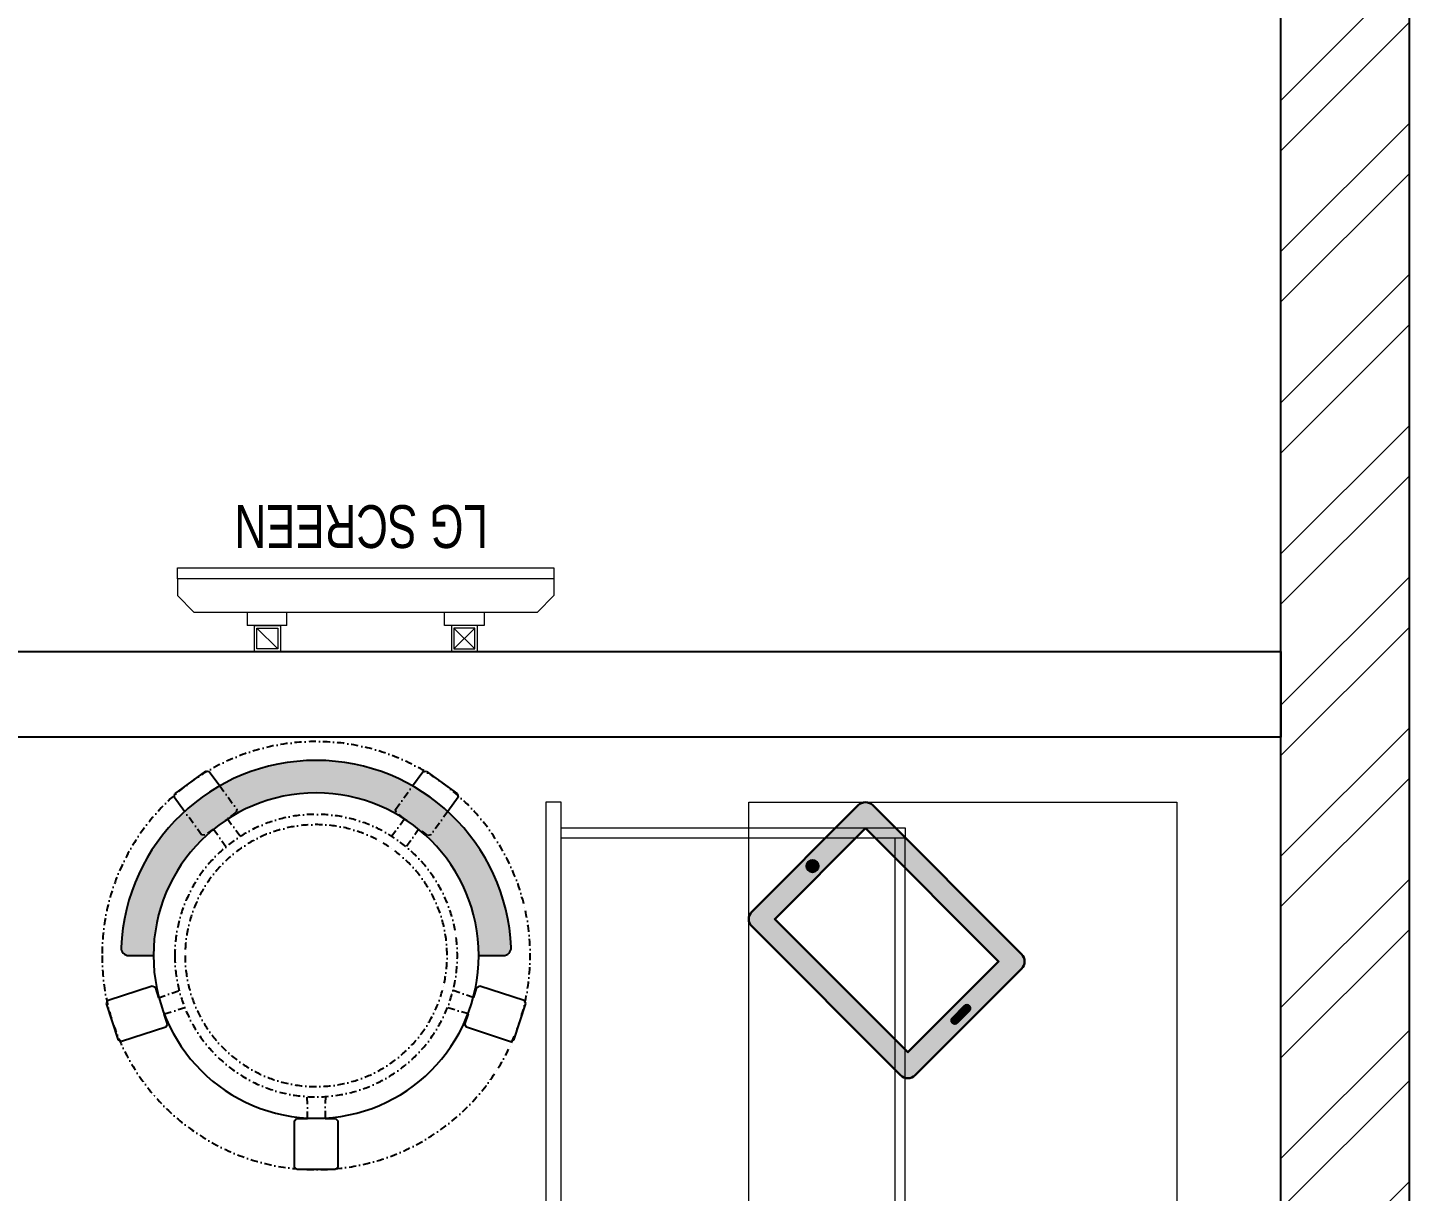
# Model space of a CAD drawing. Header units: feet. Extents: x 9718581 to 9729331, y -7058915 to -7051384.
# Drawn here: x 9726547 to 9728161, y -7057736 to -7056377 of the extents above; entities that cross this region are included whole.
import ezdxf

# ---------------------------------------------------------------- set-up
doc = ezdxf.new("R2010")
doc.units = ezdxf.units.FT
doc.header["$LTSCALE"] = 33
doc.header["$MEASUREMENT"] = 0
doc.linetypes.add('DASHDOT2', pattern=[0.5, 0.25, -0.125, 0, -0.125])
doc.layers.add('A-WALL', color=1, linetype='Continuous')
for name, color, linetype, lineweight in [('A-WALL HATCH', 251, 'Continuous', 0), ('Floor-Unit', 1, 'Continuous', 13), ('HATCH', 9, 'Continuous', 9), ('LENS-FURNITURE', 13, 'Continuous', 9), ('LENS-PARTITION', 21, 'Continuous', 25), ('LENS_DIMENSION', 193, 'Continuous', 0), ('LK-IT', 3, 'Continuous', 18), ('LN-ELEVATION-1', 81, 'Continuous', 25), ('TV', 92, 'Continuous', 18)]:
    doc.layers.add(name, color=color, linetype=linetype, lineweight=lineweight)
doc.styles.get("Standard").update_dxf_attribs({"font": 'GILC____.TTF'})

# ---------------------------------------------------------------- blocks, each defined once
blk = doc.blocks.new('A$C1e310292')
at = {"layer": 'A-WALL HATCH'}
h = blk.add_hatch(dxfattribs=at)
h.set_pattern_fill('ANSI32', color=256, scale=333)
h.set_pattern_definition([(45, (-4280815.400239313, 5463905.176563238), (-88.29995930067012, 88.29995930067012), []), (45, (-4280756.533599877, 5463905.176563238), (-88.29995930067012, 88.29995930067012), [])])
h.paths.add_polyline_path([(-450, 0), (-450, 150), (-4635, 150), (-4635, 0)])
h.paths.add_polyline_path([(-4845, 807), (-4845, 415), (-4695, 415), (-4695, 957), (-8290, 957), (-8290, 807)])
h.paths.add_polyline_path([(0, 210), (0, 3920), (-150, 3920), (-150, 210)])
h.paths.add_polyline_path([(0, 4170), (0, 5835), (-150, 5835), (-150, 4170)])
h.paths.add_polyline_path([(-456, 7380), (-456, 7530), (-4408, 7530), (-4408, 7380)])
h.paths.add_polyline_path([(-4900, 7380), (-4900, 7530), (-8290, 7530), (-8290, 7380)])
at = {"layer": 'A-WALL'}
for p, q in [((0, 0), (0, 5835)), ((-150, 210), (-150, 3920))]:
    blk.add_line(p, q, dxfattribs=at)
blk = doc.blocks.new('TRIAL SET CABINET 633x500')
at = {"layer": 'LENS-FURNITURE'}
h = blk.add_hatch(color=9, dxfattribs=at)
h.dxf.hatch_style = 1
edge = h.paths.add_edge_path()
edge.add_line((-8.54246803093703, -981.9670201920668), (115.9083254579454, -857.5162267031847))
edge.add_arc((107.4230440836399, -849.030945328879), 12.00000000009463, 315, 405)
edge.add_line((115.9083254579454, -840.5456639545736), (-58.03994271345434, -666.5973957831737))
edge.add_arc((-66.52522408775982, -675.0826771574792), 12.00000000009463, 45.00000000000002, 135)
edge.add_line((-75.01050546206531, -666.5973957831737), (-199.4612989509478, -791.0481892720562))
edge.add_arc((-190.9760175766423, -799.5334706454303), 11.99999999943607, 135.0000000031442, 225.0000000031442)
edge.add_line((-199.4612989500165, -808.0187520197359), (-25.5130307786167, -981.967020191136))
edge.add_arc((-17.02774940431148, -973.4817388177615), 11.99999999943605, 224.9999999968574, 314.9999999968578)
h.paths.add_polyline_path([(-17.02774940524252, -955.0969625067663), (89.03826777357607, -849.0309453279477), (-66.52522408775982, -693.4674534666119), (-172.5912412665784, -799.5334706454305)], flags=16)
edge = h.paths.add_edge_path(flags=16)
edge.add_line((-138.2965623782947, -741.9042679787381), (-124.1544267544522, -727.7621323548956))
edge.add_arc((-121.3259996296837, -730.5905594796641), 4.000000000031514, 45.00000000000051, 134.9999999999996, ccw=False)
edge.add_arc((-121.3259996296838, -730.5905594796641), 4.000000000031584, -45.000000000000625, 44.999999999999375, ccw=False)
edge.add_line((-118.4975725049153, -733.4189866044327), (-132.6397081287578, -747.561122228275))
edge.add_arc((-135.4681352535263, -744.7326951035067), 4.000000000031524, 225.0000000000006, 314.99999999999966, ccw=False)
edge.add_arc((-135.4681352535261, -744.7326951035066), 4.000000000031665, 135.0000000000006, 225.0000000000006, ccw=False)
edge = h.paths.add_edge_path(flags=16)
edge.add_arc((44.84409394953398, -910.9027886827243), 7, 0, 360)
at = {"layer": 'LENS-FURNITURE', "lineweight": 0}
h = blk.add_hatch(dxfattribs=at)
h.set_pattern_fill('ANSI31', color=252, scale=10, angle=405)
h.set_pattern_definition([(90, (-3772352.875833935, -3684050.327587578), (-1.25, 2e-16), [])])
edge = h.paths.add_edge_path()
edge.add_line((-138.2965623782947, -741.9042679787381), (-124.1544267544522, -727.7621323548956))
edge.add_arc((-121.3259996296837, -730.5905594796641), 4.000000000031514, 45.00000000000051, 134.9999999999996, ccw=False)
edge.add_arc((-121.3259996296838, -730.5905594796641), 4.000000000031584, -45.000000000000625, 44.999999999999375, ccw=False)
edge.add_line((-118.4975725049153, -733.4189866044327), (-132.6397081287578, -747.561122228275))
edge.add_arc((-135.4681352535263, -744.7326951035067), 4.000000000031524, 225.0000000000006, 314.99999999999966, ccw=False)
edge.add_arc((-135.4681352535261, -744.7326951035066), 4.000000000031665, 135.0000000000006, 225.0000000000006, ccw=False)
edge = h.paths.add_edge_path()
edge.add_arc((44.84409394953398, -910.9027886827243), 7, 0, 360)
at = {"layer": 'LENS-FURNITURE'}
blk.add_lwpolyline([(119.4230440827086, -352.4817388160154), (119.4230440827086, -985.4817388160156), (-380.5769559172913, -985.4817388160156), (-380.5769559172913, -352.4817388160154)], close=True, dxfattribs=at)
at = {"layer": 'LENS-FURNITURE', "color": 146}
for points in [[(338.5359051078558, -352.4817388160154), (338.5359051078558, -985.4817388160156), (356.5359051078559, -985.4817388160156), (356.5359051078559, -352.4817388160154)], [(-63.4640948921442, -382.4817388160154), (-63.4640948921442, -394.4817388160154), (338.5359051078558, -394.4817388160154), (338.5359051078558, -382.4817388160154)], [(-63.4640948921442, -394.4817388160154), (-63.4640948921442, -943.4817388160153), (-51.4640948921442, -943.4817388160153), (-51.4640948921442, -394.4817388160154)], [(-63.4640948921442, -955.4817388160152), (-63.4640948921442, -943.4817388160153), (338.5359051078558, -943.4817388160153), (338.5359051078558, -955.4817388160152)]]:
    blk.add_lwpolyline(points, close=True, dxfattribs=at)
at = {"layer": 'LENS-FURNITURE', "color": 18, "lineweight": 30}
for points in [[(-8.54246803093703, -981.9670201920668), (115.9083254579454, -857.5162267031847, 0.4142135623730951), (115.9083254579454, -840.5456639545736), (-58.03994271345434, -666.5973957831737, 0.4142135623730951), (-75.01050546206531, -666.5973957831737), (-199.4612989509478, -791.0481892720562, 0.4142135623730951), (-199.4612989500165, -808.0187520197359), (-25.51303077861669, -981.967020191136, 0.4142135623730951)], [(-138.2965623782947, -741.9042679787381), (-124.1544267544522, -727.7621323548956, -0.4142135623730951), (-118.4975725049153, -727.7621323548956), (-118.4975725049153, -727.7621323548956, -0.4142135623730951), (-118.4975725049153, -733.4189866044327), (-132.6397081287578, -747.561122228275, -0.4142135623730951), (-138.2965623782947, -747.561122228275), (-138.2965623782947, -747.561122228275, -0.4142135623730951)]]:
    blk.add_lwpolyline(points, format="xyb", close=True, dxfattribs=at)
blk.add_lwpolyline([(-17.02774940524252, -955.0969625067663), (89.03826777357607, -849.0309453279477), (-66.52522408775982, -693.4674534666119), (-172.5912412665784, -799.5334706454305)], close=True, dxfattribs=at)
blk.add_circle((44.84409394953398, -910.9027886827243), 7, dxfattribs=at)
blk = doc.blocks.new('DR STOOL')
at = {"layer": 'HATCH'}
h = blk.add_hatch(dxfattribs=at)
h.set_pattern_fill('ANSI36', color=250, angle=-90.00000000000001)
h.set_pattern_definition([(315, (-227.8099174643867, 917.3997257252777), (6.173926083235043, -1.683798022700468), [7.9375, -1.587499999999999, 0, -1.587499999999999])])
edge = h.paths.add_edge_path()
edge.add_line((-190.0000000041909, 4.511094e-10), (-218.6899174675346, 4.511094e-10))
edge.add_arc((-218.6899174670689, 9.120000000388245), 9.119999999940092, 177.6119845363388, 269.9999999996136, ccw=False)
edge.add_arc((-1.8626451e-09, 3.565219e-10), 228.000000002257, 2.3880154632688004, 177.6119845367313, ccw=False)
edge.add_arc((218.6899174633436, 9.120000000497384), 9.120000000051716, -90.00000000034493, 2.3880154629299, ccw=False)
edge.add_line((218.6899174633436, 4.511094e-10), (190, 4.511094e-10))
edge.add_arc((-1.8626451e-09, 4.511094e-10), 190.000000001979, -1.27e-14, 180)
at = {"layer": 'LN-ELEVATION-1', "color": 1, "ltscale": 100}
for p, q in [((-128.6221585394814, 215.4841044476634), (-165.2704676063731, 189.0243927398114)), ((-124.7228340068832, 214.8545704018979), (-128.6221585394814, 215.4841044476634)), ((-112.6981821293011, 198.1996966340157), (-124.7228340068832, 214.8545704018979)), ((124.7553772013634, 214.9803744515593), (112.5488144652918, 198.2845540212292)), ((128.7014972954057, 215.5933048763618), (124.7553772013634, 214.9803744515593)), ((128.7014972954057, 215.5933048763618), (124.7553772013634, 214.9803744515593)), ((165.1911288509145, 188.915192311113), (128.7014972954057, 215.5933048763618)), ((165.1911288509145, 188.915192311113), (128.7014972954057, 215.5933048763618)), ((-165.2704676063731, 189.0243927398114), (-165.9069543029182, 185.0820035930228)), ((-165.9069543029182, 185.0820035930228), (-153.8003208162263, 168.3135803133482)), ((153.6734594982117, 168.4294150282658), (165.7973639420234, 185.0121775862135)), ((165.7973639420234, 185.0121775862135), (165.1911288509145, 188.915192311113)), ((165.7973639420234, 185.0121775862135), (165.1911288509145, 188.915192311113)), ((-191.2928382232785, -35.45407700946089), (-242.9550312487409, -52.24013893969095)), ((-187.9259491492994, -37.1695928365807), (-191.2928382232785, -35.45407700946089)), ((-184.1424400564283, -48.81403796559607), (-187.9259491492994, -37.1695928365807)), ((188.0651108901948, -36.96233201187715), (184.0504167033359, -49.19388854173303)), ((191.3981811110861, -35.27656588272658), (188.0651108901948, -36.96233201187715)), ((243.0100176925771, -52.21682526778022), (191.3981811110861, -35.27656588272658)), ((-242.9550312487409, -52.24013893969095), (-244.7482102331705, -55.75945052818861)), ((-244.7482102331705, -55.75945052818861), (-230.7800458371639, -98.74904560100549)), ((230.715890809428, -98.7280946081737), (244.8123673382215, -55.78040257930116)), ((244.8123673382215, -55.78040257930116), (243.0100176925771, -52.21682526778022)), ((-173.8639617776498, -80.4479453730819), (-177.8421125086024, -68.2044548037811)), ((-175.5596735184081, -83.7759667420105), (-173.8639617776498, -80.4479453730819)), ((177.6922140880488, -68.56540505095472), (173.8739495249465, -80.1985000452405)), ((173.8739495249465, -80.1985000452405), (175.5794035866856, -83.5704969359358)), ((-227.2218665438704, -100.5620286722478), (-175.5596735184081, -83.7759667420105)), ((175.5794035866856, -83.5704969359358), (227.1912401677109, -100.5107563209894)), ((-230.7800458371639, -98.74904560100549), (-227.2218665438704, -100.5620286722478)), ((227.1912401677109, -100.5107563209894), (230.715890809428, -98.7280946081737)), ((-22.72193054761737, -190.2142363802995), (-25.39390889601782, -192.886214728569)), ((-25.39390889601782, -192.886214728569), (-25.39390889601782, -247.2070584567482)), ((-10.47823652112856, -190.2142363802995), (-22.72193054761737, -190.2142363802995)), ((22.78362171910703, -190.2142363802995), (9.910054048988968, -190.2142363802995)), ((25.42475448176265, -192.8553691428751), (22.78362171910703, -190.2142363802995)), ((25.42475448176265, -247.1762128710543), (25.42475448176265, -192.8553691428751)), ((-25.39390889601782, -247.2070584567482), (-22.60096735274419, -250)), ((-22.60096735274419, -250), (22.60096735274419, -250)), ((22.60096735274419, -250), (25.42475448176265, -247.1762128710543))]:
    blk.add_line(p, q, dxfattribs=at)
at = {"layer": 'LN-ELEVATION-1', "linetype": 'DASHDOT2'}
for p, q in [((-92.92521573789418, 170.8129362839827), (-112.6981821293011, 198.1996966340157)), ((112.5488144652918, 198.2845540212292), (92.69529851106927, 171.1294289919315)), ((-153.8003208162263, 168.3135803133482), (-134.1093360339291, 141.0403694751003)), ((-103.4542870586738, 159.9154408004979), (-93.52748446213081, 167.0824927485227)), ((-93.52748446213081, 167.0824927485227), (-92.92521573789418, 170.8129362839827)), ((92.69529851106927, 171.1294289919315), (93.26858203159645, 167.4385604566923)), ((93.26858203159645, 167.4385604566923), (103.6608748426661, 159.8406005539291)), ((133.7372852512635, 141.1612321265929), (153.6734594982117, 168.4294150282658)), ((-130.4219571123831, 140.4450534014686), (-119.9844727469608, 147.9808124662595)), ((-119.9844727469608, 147.9808124662595), (-105.3687285655178, 126.9741353208374)), ((-88.15393704269081, 139.4771787207864), (-103.4542870586738, 159.9154408004979)), ((103.6608748426661, 159.8406005539291), (88.19885099539533, 139.4487815762331)), ((105.4096150295809, 126.94019481352), (120.1194891873747, 147.8074627162714)), ((120.1194891873747, 147.8074627162714), (130.0033113472163, 140.5812532722048)), ((-134.1093360339291, 141.0403694751003), (-130.4219571123831, 140.4450534014686)), ((130.0033113472163, 140.5812532722048), (133.7372852512635, 141.1612321265929)), ((-159.954806596972, -40.49024384317454), (-184.1424400564283, -48.81403796559607)), ((184.0504167033359, -49.19388854173303), (159.8786162491887, -40.79004861696012)), ((-177.8421125086024, -68.2044548037811), (-153.4148110738024, -60.73628028803068)), ((153.3006618716754, -61.02382378749462), (177.6922140880488, -68.56540505095472)), ((-10.92024635523557, -164.6382343793375), (-10.47823652112856, -190.2142363802995)), ((9.910054048988968, -190.2142363802995), (10.35584833659231, -164.674698740353))]:
    blk.add_line(p, q, dxfattribs=at)
at = {"layer": 'LN-ELEVATION-1', "color": 1, "ltscale": 100}
blk.add_lwpolyline([(-190.0000000023283, 0), (-218.6899174656719, 0, -0.4264743413925903), (-227.8019973598421, 9.5, -0.959166304662544), (227.8019973593764, 9.5, -0.4264743413925903), (218.6899174647406, 0), (190.0000000013969, 0)], format="xyb", dxfattribs=at)
at = {"layer": 'LN-ELEVATION-1', "linetype": 'DASHDOT2'}
for radius in [250, 165, 153]:
    blk.add_circle((0, 0), radius, dxfattribs=at)
at = {"layer": 'LN-ELEVATION-1', "color": 1, "ltscale": 100}
blk.add_circle((0, 0), 190, dxfattribs=at)
blk = doc.blocks.new('CLINIC SCREEN')
at = {"layer": 'TV'}
for p, q in [((-103.1090284836336, 42.85441964946222), (-127.4114311772946, 18.55201695591665)), ((-127.4114311772946, 42.85441964946222), (-103.1090284836336, 18.55201695591665)), ((102.7052824410566, 42.85441964946222), (127.007685134602, 18.55201695591665))]:
    blk.add_line(p, q, dxfattribs=at)
at = {"layer": 'TV', "ltscale": 12}
for p, q in [((-220.0000000000082, -19.41163062257681), (-200.5883693773149, 0)), ((200.5883693773149, 0), (-200.5883693773149, 0)), ((-138.5315413423604, 0), (-138.5315413423604, 15.514207008644)), ((-138.5315413423604, 15.514207008644), (-91.98892031613741, 15.514207008644)), ((-91.98892031613741, 15.514207008644), (-91.98892031613741, 0)), ((91.98892031610741, 15.514207008644), (91.98892031610741, 0)), ((91.98892031610741, 15.514207008644), (138.5315413423595, 15.514207008644)), ((138.5315413423595, 0), (138.5315413423595, 15.514207008644)), ((219.9999999999918, -19.41163062257681), (200.5883693773149, 0)), ((-220.0000000000082, -38.82326124538668), (-220.0000000000082, -19.41163062257681)), ((219.9999999999918, -38.82326124538668), (219.9999999999918, -19.41163062257681))]:
    blk.add_line(p, q, dxfattribs=at)
at = {"layer": 'TV'}
for points in [[(-130.4492315140169, 15.51421661919448), (-100.0712281470269, 15.51421661919448), (-100.0712281470269, 45.89221998606814), (-130.4492315140169, 45.89221998606814)], [(-127.4114311772946, 18.55201695591665), (-103.1090284836336, 18.55201695591665), (-103.1090284836336, 42.85441964946222), (-127.4114311772946, 42.85441964946222)], [(130.0454854713243, 15.51421661919448), (99.66748210433435, 15.51421661919448), (99.66748210433435, 45.89221998606814), (130.0454854713243, 45.89221998606814)], [(127.007685134602, 18.55201695591665), (102.7052824410566, 18.55201695591665), (102.7052824410566, 42.85441964946222), (127.007685134602, 42.85441964946222)]]:
    blk.add_lwpolyline(points, close=True, dxfattribs=at)
at = {"layer": 'TV', "ltscale": 12}
blk.add_lwpolyline([(-220.0000000000082, -51.71278328332107), (-220.0000000000082, -38.82326124538668), (219.9999999999918, -38.82326124538668), (219.9999999999918, -51.71278328332107)], close=True, dxfattribs=at)
at = {"layer": 'Floor-Unit', "color": 0, "ltscale": 2, "insert": (5.199680584678389, -100.4085774972336), "char_height": 50, "attachment_point": 5}
blk.add_mtext_dynamic_manual_height_columns('LG SCREEN', width=466.4796511627907, gutter_width=12.5, heights=[0], dxfattribs=at)

msp = doc.modelspace()

# ---------------------------------------------------------------- linework, layer by layer
at = {"layer": 'LENS-PARTITION'}
msp.add_lwpolyline([(9726410.859102925, -7057105.407297433), (9728010.859102923, -7057105.407297433), (9728010.859102923, -7057205.407297433), (9726410.859102925, -7057205.407297433)], close=True, dxfattribs=at)

# ---------------------------------------------------------------- block references
at = {"layer": 'LENS-FURNITURE', "xscale": -1}
msp.add_blockref('DR STOOL', (9726883.719656838, -7057460.622683233), dxfattribs=at)
at = {"layer": 'LENS-FURNITURE', "rotation": 180}
msp.add_blockref('TRIAL SET CABINET 633x500', (9727508.464106202, -7058266.951280568), dxfattribs=at)
at = {"layer": 'LENS_DIMENSION'}
msp.add_blockref('A$C1e310292', (9728160.859102923, -7058915.407297433), dxfattribs=at)
at = {"layer": 'LK-IT', "rotation": 180}
msp.add_blockref('CLINIC SCREEN', (9726941.624351237, -7057059.515077447), dxfattribs=at)

doc.saveas('drawing.dxf')
